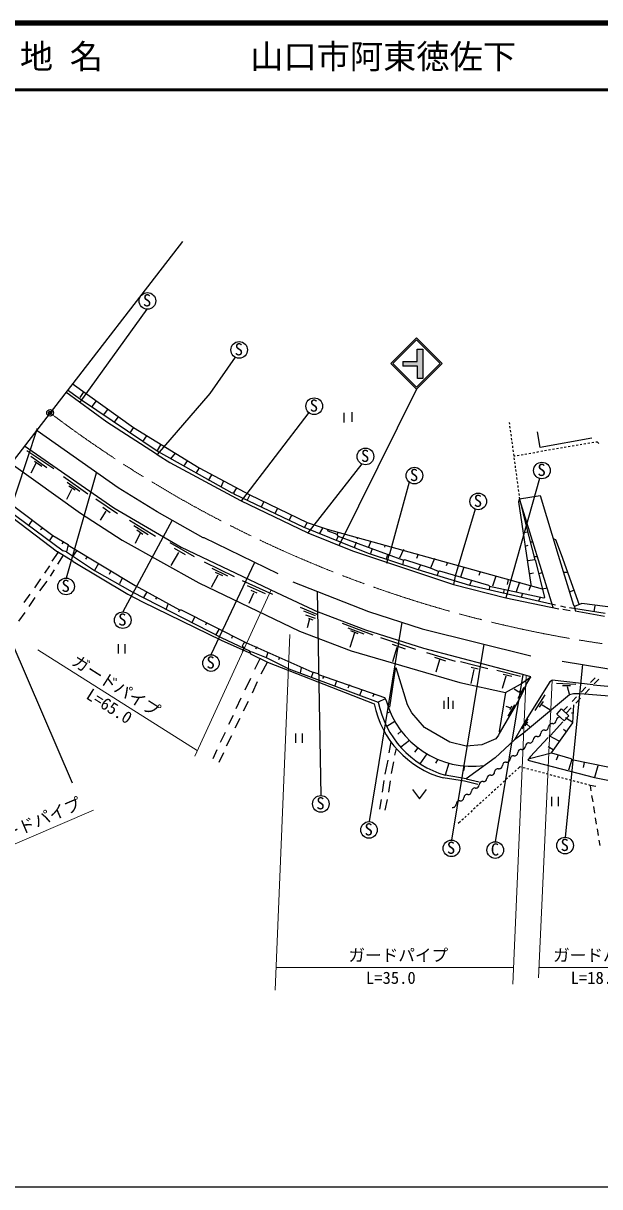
# Model space of a CAD drawing. Units: millimetres, scale not verified. Extents: x 40000 to 680000, y 20000 to 380000.
# Drawn here: x 370890 to 457614, y 205000 to 380000 of the extents above; entities that cross this region are included whole.
import ezdxf
from ezdxf.enums import TextEntityAlignment as Align

# ---------------------------------------------------------------- set-up
doc = ezdxf.new("R2010")
doc.units = ezdxf.units.MM
doc.header["$LTSCALE"] = 1000
doc.header["$PDMODE"] = 32
doc.header["$PDSIZE"] = 500
doc.linetypes.add('CHAIN', pattern=[18.5, 12, -1.5, 3.5, -1.5])
for name, color, linetype, lineweight in [('M-BGD', 7, 'Continuous', 25), ('M-BMK', 2, 'CHAIN', 13), ('M-BMK-SRVR', 3, 'Continuous', 25), ('M-STR-HTXT', 7, 'Continuous', 13), ('M-STR-STRC', 7, 'Continuous', 25), ('M-TTL', 2, 'Continuous', 140), ('M-TTL-BAND', 7, 'Continuous', 25), ('M-TTL-LINE', 7, 'Continuous', 50)]:
    doc.layers.add(name, color=color, linetype=linetype, lineweight=lineweight)
doc.layers.add('M-OTRS', color=6, linetype='Continuous')
doc.layers.add('M-TTL-TXT', color=7, linetype='Continuous')
doc.styles.add('ＭＳ ゴシック', font='')
doc.styles.get('ＭＳ ゴシック').set_extended_font_data('MS Gothic')

msp = doc.modelspace()

# ---------------------------------------------------------------- hatches: boundary and pattern name
at = {"layer": 'M-STR-STRC'}
msp.add_hatch(color=256, dxfattribs=at).paths.add_polyline_path([(431001, 326570), (431001, 330989), (430171, 330989), (430171, 329148), (427985, 329148), (427985, 328427), (430202, 328427), (430202, 326570)])

# ---------------------------------------------------------------- linework, layer by layer
at = {"layer": 'M-BGD'}
for p, q in [((389493, 336988), (379418, 323018)), ((402762, 329779), (398976, 324288)), ((378232, 325812), (387461, 319208)), ((377301, 324542), (383482, 320054)), ((377555, 324880), (379164, 323695)), ((379926, 324457), (379418, 323695)), ((398976, 324288), (391043, 315145)), ((379164, 323695), (379672, 323356)), ((379672, 323356), (391186, 315567)), ((381873, 323187), (381196, 322340)), ((383566, 321917), (382889, 321070)), ((385175, 320816), (384498, 319970)), ((413869, 321433), (403717, 308201)), ((419126, 321409), (419126, 319970)), ((420312, 321494), (420312, 320054)), ((372983, 319038), (368326, 304899)), ((372983, 318700), (372729, 318615)), ((385175, 310148), (372983, 318700)), ((383482, 320054), (390763, 315313)), ((387461, 319208), (386868, 318361)), ((387461, 319208), (397367, 313112)), ((443991, 319940), (444024, 319696)), ((444064, 319399), (444105, 319101)), ((444145, 318804), (444185, 318507)), ((448638, 316214), (448230, 318528)), ((389408, 317938), (388816, 317091)), ((444225, 318209), (444266, 317912)), ((444306, 317615), (444346, 317318)), ((444387, 317020), (444427, 316723)), ((456405, 317584), (448638, 316214)), ((455241, 316723), (455537, 316773)), ((455833, 316823), (456128, 316874)), ((456424, 316924), (456720, 316975)), ((457015, 317025), (457235, 317062)), ((457235, 317062), (457483, 316809)), ((371097, 316454), (384498, 307100)), ((375495, 312998), (371449, 315703)), ((390763, 315313), (391186, 315059)), ((391525, 316583), (391017, 315736)), ((391186, 315567), (402278, 309386)), ((391186, 315059), (392964, 313958)), ((393726, 315313), (393049, 314466)), ((444467, 316426), (444507, 316128)), ((444548, 315831), (444588, 315534)), ((444628, 315237), (444669, 314939)), ((445186, 315009), (445482, 315060)), ((445777, 315110), (446073, 315160)), ((446369, 315211), (446665, 315261)), ((446960, 315312), (447256, 315362)), ((447552, 315412), (447848, 315463)), ((448143, 315513), (448439, 315564)), ((448735, 315614), (449031, 315664)), ((449326, 315715), (449622, 315765)), ((449918, 315816), (450214, 315866)), ((450509, 315916), (450805, 315967)), ((451101, 316017), (451396, 316068)), ((451692, 316118), (451988, 316168)), ((452284, 316219), (452579, 316269)), ((452875, 316319), (453171, 316370)), ((453467, 316420), (453762, 316471)), ((454058, 316521), (454354, 316571)), ((454650, 316622), (454945, 316672)), ((369088, 313789), (379502, 306338)), ((372052, 314890), (374422, 313196)), ((372814, 313874), (372052, 312350)), ((372560, 314128), (373660, 313366)), ((392964, 313958), (403548, 308201)), ((395589, 314212), (394996, 313366)), ((421821, 313721), (413708, 303375)), ((444671, 314921), (444890, 314959)), ((444709, 314642), (444749, 314345)), ((444790, 314047), (444830, 313750)), ((444870, 313453), (444910, 313156)), ((376962, 311842), (380603, 309217)), ((381873, 312350), (377324, 296540)), ((397367, 313112), (396859, 312350)), ((397367, 313112), (404987, 309048)), ((399230, 312096), (398722, 311249)), ((448550, 311534), (443510, 293554)), ((444951, 312858), (444991, 312561)), ((445031, 312264), (445072, 311966)), ((445112, 311669), (445152, 311372)), ((378148, 309894), (377386, 308370)), ((377470, 310995), (379418, 309640)), ((377724, 310402), (378704, 309811)), ((391017, 306508), (385175, 310148)), ((401008, 311164), (400669, 310318)), ((402955, 310148), (402532, 309386)), ((428948, 310995), (425984, 300158)), ((445192, 311075), (445233, 310777)), ((445273, 310480), (445313, 310183)), ((445354, 309886), (445394, 309588)), ((365194, 308709), (376031, 300496)), ((365532, 309048), (376878, 300666)), ((381788, 308455), (385090, 306266)), ((402278, 309386), (402532, 309386)), ((402701, 309132), (402532, 309386)), ((413030, 304222), (402701, 309132)), ((403548, 308201), (413708, 303375)), ((404987, 309048), (404564, 308286)), ((404987, 309048), (413623, 304899)), ((407104, 308032), (406680, 307270)), ((445434, 309291), (445475, 308994)), ((445458, 308032), (445548, 308452)), ((447320, 295586), (445458, 308032)), ((445515, 308696), (445548, 308452)), ((445548, 308452), (448675, 308963)), ((445548, 308452), (446474, 304560)), ((450622, 292114), (445548, 308452)), ((448675, 308963), (451384, 299988)), ((369258, 307524), (375354, 302952)), ((379502, 306338), (385768, 302274)), ((383309, 306599), (382466, 305238)), ((382872, 307223), (383941, 306419)), ((384498, 307100), (394658, 301174)), ((397960, 302613), (391017, 306508)), ((409136, 307016), (408712, 306254)), ((438854, 306931), (435890, 296856)), ((372221, 305238), (371628, 304391)), ((393303, 305238), (385852, 291469)), ((386868, 305238), (390763, 302867)), ((411252, 306000), (410914, 305238)), ((413623, 304899), (413200, 304222)), ((413623, 304899), (416586, 303883)), ((446474, 304560), (447828, 299311)), ((373830, 304052), (373491, 303798)), ((375354, 302952), (374761, 302105)), ((375354, 302952), (377640, 301597)), ((387546, 304476), (389662, 303121)), ((388477, 303290), (387715, 301766)), ((387969, 303798), (388898, 303151)), ((422852, 300242), (413030, 304222)), ((413708, 303375), (420396, 300666)), ((415909, 304052), (415401, 303206)), ((416586, 303883), (448929, 294908)), ((416756, 303629), (416586, 303883)), ((418110, 303121), (416756, 303629)), ((418280, 302867), (417941, 302190)), ((418195, 303460), (418110, 303121)), ((418280, 302867), (418110, 303121)), ((418280, 302867), (428101, 299226)), ((446812, 303460), (446135, 303375)), ((376878, 301936), (376708, 301682)), ((377640, 301597), (377386, 300496)), ((377640, 301512), (387715, 295416)), ((385768, 302274), (397282, 295840)), ((392935, 301891), (396605, 299819)), ((393607, 301048), (395252, 300113)), ((394658, 301174), (408966, 294400)), ((398129, 302613), (397960, 302613)), ((409220, 297194), (398129, 302613)), ((420989, 301936), (420650, 301089)), ((421158, 302613), (421074, 302444)), ((423190, 302105), (422852, 301174)), ((423360, 301004), (423106, 300242)), ((425307, 301428), (425222, 301174)), ((446812, 301428), (446474, 301343)), ((447151, 302020), (447574, 302020)), ((450707, 302444), (450961, 302359)), ((450961, 302359), (451808, 300073)), ((376129, 300437), (375184, 299072)), ((378402, 299057), (376031, 300496)), ((376879, 299981), (376031, 298649)), ((377386, 300496), (376878, 300666)), ((377386, 300496), (381619, 297702)), ((378910, 300666), (378317, 299819)), ((380518, 299734), (380264, 299396)), ((394234, 300412), (393075, 298435)), ((420396, 300666), (435636, 295586)), ((430302, 297787), (422852, 300242)), ((425646, 299988), (425476, 299396)), ((425561, 298803), (425900, 299904)), ((425984, 300158), (425646, 299988)), ((425900, 299904), (425815, 300073)), ((428101, 300835), (427508, 299565)), ((428270, 299311), (428101, 299226)), ((432165, 298041), (428270, 299311)), ((430302, 300158), (430048, 299480)), ((432758, 299480), (432165, 298041)), ((447828, 299311), (446812, 299142)), ((447828, 299819), (448252, 299819)), ((447998, 299142), (447828, 299311)), ((451384, 299988), (453670, 292453)), ((451808, 300073), (454517, 292538)), ((374846, 298380), (374084, 297279)), ((375523, 297787), (374930, 296856)), ((378402, 299057), (386614, 294146)), ((382212, 298718), (381619, 297702)), ((381619, 297702), (387292, 294485)), ((383990, 297533), (383820, 297110)), ((398129, 298972), (402616, 296771)), ((405664, 298888), (399132, 285020)), ((401685, 296856), (399305, 298015)), ((428101, 299226), (427932, 298549)), ((430641, 298549), (430302, 297787)), ((438092, 295416), (430302, 297787)), ((433350, 297533), (432165, 298041)), ((433350, 297533), (433096, 296856)), ((433350, 297533), (433520, 297618)), ((433520, 297618), (440886, 295501)), ((434705, 298888), (434536, 298380)), ((437160, 298210), (436652, 296686)), ((439616, 297533), (439446, 296940)), ((449352, 293638), (447998, 299142)), ((373491, 296432), (372560, 295078)), ((374422, 296094), (373322, 294654)), ((385768, 296517), (385344, 295670)), ((397282, 295840), (412438, 288558)), ((400182, 297001), (399160, 295139)), ((399738, 297448), (400838, 296940)), ((403802, 296178), (408374, 294146)), ((411422, 296009), (422852, 291522)), ((435890, 296856), (435636, 295586)), ((438346, 296178), (438092, 295586)), ((441986, 296856), (441478, 295332)), ((443849, 296348), (443680, 295586)), ((445542, 295924), (445034, 294485)), ((447659, 297279), (447151, 297194)), ((449014, 297364), (448506, 297194)), ((452231, 297448), (452739, 297448)), ((371882, 294146), (370951, 292876)), ((386614, 294146), (388816, 292961)), ((387292, 294485), (400754, 287542)), ((387715, 295416), (394404, 291776)), ((389408, 294400), (388985, 293638)), ((404564, 295416), (407273, 294231)), ((405531, 294283), (404806, 292715)), ((405145, 294739), (406003, 294316)), ((408966, 294400), (415316, 291437)), ((415123, 294556), (415655, 263836)), ((435636, 295586), (443510, 293554)), ((438092, 295586), (438092, 295416)), ((450961, 292453), (438092, 295416)), ((440886, 295501), (441055, 295332)), ((441055, 295332), (440970, 294739)), ((441055, 295332), (449183, 293554)), ((443256, 294824), (443087, 294231)), ((445966, 294146), (445796, 293554)), ((446982, 294739), (447320, 295586)), ((448929, 294908), (449776, 295078)), ((453755, 294739), (453162, 294485)), ((372644, 293638), (371713, 292284)), ((388816, 292961), (400669, 287204)), ((390932, 293638), (390763, 293384)), ((392710, 292707), (392372, 291945)), ((443510, 293554), (451469, 291945)), ((448675, 293554), (448336, 293046)), ((449183, 293554), (449352, 293638)), ((451723, 292368), (452485, 292199)), ((453670, 292453), (453840, 292284)), ((454940, 292707), (453840, 292284)), ((453840, 292284), (453924, 291606)), ((465947, 291352), (454940, 292707)), ((456888, 292368), (456718, 291522)), ((371120, 291352), (370189, 290082)), ((392372, 291945), (392372, 291776)), ((394404, 291776), (394234, 291437)), ((394404, 291776), (394658, 291776)), ((394658, 291776), (404394, 286865)), ((396690, 290760), (396266, 289828)), ((412522, 292199), (415062, 291098)), ((413030, 291606), (414808, 290929)), ((413369, 291014), (414808, 290506)), ((413792, 290506), (414470, 290252)), ((422428, 288728), (415316, 291437)), ((422852, 291522), (430895, 288897)), ((452062, 291860), (453162, 291691)), ((453078, 292114), (458412, 291268)), ((453924, 291606), (458327, 290844)), ((398468, 289828), (398298, 289490)), ((400330, 288812), (399822, 287966)), ((413962, 290421), (413623, 289066)), ((423529, 287966), (418925, 289711)), ((419736, 289056), (422147, 288174)), ((427847, 289913), (422903, 259912)), ((430895, 288897), (447236, 284833)), ((400669, 287204), (404818, 285341)), ((400754, 287542), (404902, 285595)), ((402362, 287881), (402193, 287458)), ((412438, 288558), (420227, 285595)), ((420735, 288304), (419998, 286115)), ((420142, 288643), (421242, 288229)), ((431149, 285934), (422428, 288728)), ((424630, 287627), (429879, 285849)), ((385167, 286602), (385167, 285202)), ((386217, 285202), (386217, 286602)), ((403802, 285510), (403971, 285680)), ((403886, 286357), (404140, 286865)), ((404056, 285934), (403886, 286357)), ((404140, 286103), (403971, 286103)), ((403971, 285680), (404056, 285934)), ((404140, 286865), (404394, 286865)), ((404394, 286865), (414300, 282462)), ((404818, 285341), (404902, 285426)), ((404902, 285595), (404902, 285426)), ((404902, 285426), (405156, 285510)), ((404902, 285426), (405072, 285172)), ((405156, 285510), (407442, 284579)), ((406003, 286188), (405834, 285849)), ((407696, 285341), (407442, 284579)), ((420227, 285595), (436568, 280854)), ((426408, 286611), (428361, 285908)), ((426472, 284018), (427157, 286156)), ((446050, 282039), (431149, 285934)), ((431560, 285361), (435890, 284071)), ((440184, 286587), (435298, 257147)), ((405072, 285172), (407612, 283902)), ((406511, 284494), (405664, 282801)), ((406680, 282124), (407612, 283902)), ((407442, 284579), (410829, 282886)), ((407612, 283902), (423698, 277636)), ((409390, 284494), (409305, 284240)), ((432761, 284638), (434425, 284118)), ((433533, 284262), (432940, 282399)), ((436652, 283986), (440801, 282970)), ((451977, 284071), (459004, 282886)), ((455025, 283563), (452400, 257570)), ((410829, 282886), (424291, 277890)), ((412692, 283055), (412522, 282293)), ((414470, 282293), (414216, 281616)), ((414300, 282462), (415232, 282208)), ((415232, 282208), (415316, 282039)), ((415316, 282039), (425222, 278568)), ((416163, 281785), (415909, 281446)), ((426831, 282886), (425984, 277128)), ((427000, 283055), (426831, 282886)), ((428694, 277467), (427000, 283055)), ((438684, 282801), (438209, 280674)), ((438261, 283140), (439348, 282890)), ((446050, 282039), (441902, 256893)), ((442151, 282687), (445712, 281785)), ((443510, 281785), (442918, 279922)), ((443072, 282102), (444390, 281782)), ((447236, 281700), (446050, 282039)), ((405072, 281446), (404225, 279668)), ((406088, 280938), (405326, 279245)), ((418026, 281108), (417772, 280346)), ((419973, 280515), (419719, 280007)), ((436568, 280854), (443426, 279330)), ((443426, 279330), (445712, 280600)), ((446204, 280083), (445315, 278429)), ((445712, 280600), (447236, 281700)), ((446474, 280430), (445881, 279076)), ((446474, 280430), (447236, 281700)), ((450114, 280938), (446474, 275181)), ((450483, 281189), (450114, 280938)), ((456634, 280515), (450453, 281192)), ((451127, 280732), (453998, 280591)), ((452025, 280404), (453210, 280388)), ((452735, 280256), (453000, 279156)), ((455534, 280117), (454839, 279398)), ((456926, 281553), (456230, 280835)), ((456634, 280515), (465947, 279584)), ((457486, 281348), (456790, 280630)), ((403632, 278483), (402870, 276874)), ((421836, 279753), (421497, 278906)), ((423698, 279160), (423444, 278737)), ((425344, 278365), (424291, 277890)), ((425222, 278568), (425476, 278144)), ((434887, 276880), (434887, 278630)), ((443426, 279330), (442494, 273488)), ((444729, 279906), (445456, 279450)), ((445881, 279076), (445373, 278144)), ((445712, 279668), (445458, 279330)), ((453078, 278991), (446135, 273234)), ((449352, 278991), (447828, 276620)), ((453670, 279160), (453078, 278991)), ((454143, 278680), (453447, 277961)), ((454686, 279160), (453670, 279160)), ((454703, 278475), (454008, 277756)), ((471196, 277806), (454686, 279160)), ((456095, 279912), (455399, 279193)), ((404733, 277975), (403971, 276536)), ((429371, 276282), (428694, 277467)), ((434187, 276880), (434187, 278105)), ((435587, 276880), (435587, 278105)), ((445373, 278144), (442494, 273149)), ((443510, 277298), (444188, 277044)), ((444785, 277506), (443797, 275790)), ((444348, 277272), (444097, 276741)), ((449079, 278005), (448506, 277128)), ((448929, 277467), (450114, 276790)), ((451153, 276084), (451869, 276868)), ((451869, 276868), (452984, 275849)), ((452752, 277243), (452144, 276616)), ((453312, 277038), (452547, 276248)), ((453586, 274758), (453719, 277459)), ((402447, 275858), (401770, 274504)), ((403463, 275435), (402701, 273996)), ((426802, 274965), (425561, 274210)), ((426070, 276433), (425632, 276236)), ((431234, 274080), (429371, 276282)), ((446474, 275181), (444780, 272218)), ((446796, 275366), (445883, 273868)), ((446732, 274920), (446368, 274344)), ((450199, 272895), (452062, 274927)), ((450368, 270270), (453586, 274758)), ((452268, 275066), (451153, 276084)), ((452984, 275849), (452268, 275066)), ((452484, 275561), (453592, 274886)), ((453659, 276249), (453347, 276225)), ((401262, 273318), (400500, 271794)), ((411861, 273160), (411861, 271760)), ((412911, 271760), (412911, 273160)), ((427765, 273521), (427248, 273067)), ((435044, 271879), (431234, 274080)), ((442494, 273149), (442390, 272934)), ((442494, 273488), (442579, 273318)), ((446135, 273234), (444780, 272218)), ((446631, 274566), (447082, 274174)), ((452146, 273826), (452654, 273403)), ((402193, 272810), (401431, 271286)), ((426209, 271896), (425900, 270270)), ((428974, 272143), (427693, 271092)), ((437499, 271286), (435044, 271879)), ((439870, 271456), (437499, 271286)), ((441986, 272387), (439870, 271456)), ((444780, 272218), (441902, 269508)), ((442390, 272934), (441986, 272387)), ((449860, 272556), (447151, 269678)), ((449945, 272895), (451469, 272048)), ((399992, 270694), (399399, 269339)), ((401008, 270270), (400330, 268831)), ((426978, 270934), (426746, 269932)), ((430268, 271013), (429741, 270381)), ((431593, 270117), (430574, 268627)), ((441902, 269508), (437496, 266366)), ((447151, 269678), (446812, 269170)), ((447066, 269424), (450368, 270270)), ((449860, 271202), (450622, 270778)), ((450368, 270270), (453247, 269424)), ((451384, 269932), (451046, 269170)), ((425730, 269170), (425307, 267053)), ((426577, 268916), (426238, 267138)), ((433236, 269289), (432883, 268706)), ((434891, 268716), (434348, 266893)), ((437263, 268288), (437105, 267571)), ((445597, 268153), (445276, 267858)), ((445800, 268099), (445597, 268153)), ((446381, 267947), (446091, 268023)), ((446961, 267794), (446671, 267870)), ((446812, 269170), (456803, 266545)), ((453416, 269254), (452908, 267646)), ((453247, 269424), (453416, 269254)), ((453416, 269254), (467302, 266460)), ((455279, 268831), (455110, 268069)), ((457311, 268323), (456803, 266545)), ((425138, 266122), (424884, 264344)), ((426069, 266037), (425815, 264344)), ((437250, 265992), (434044, 266495)), ((437496, 266366), (434348, 266893)), ((437496, 266366), (439497, 265910)), ((443287, 266032), (443066, 265829)), ((443729, 266437), (443508, 266235)), ((444171, 266843), (443950, 266640)), ((444613, 267249), (444392, 267046)), ((445055, 267655), (444834, 267452)), ((447541, 267641), (447251, 267718)), ((448121, 267489), (447831, 267565)), ((448702, 267336), (448412, 267412)), ((449282, 267183), (448992, 267260)), ((449862, 267031), (449572, 267107)), ((450442, 266878), (450152, 266954)), ((451023, 266725), (450733, 266802)), ((451603, 266572), (451313, 266649)), ((452183, 266420), (451893, 266496)), ((452763, 266267), (452473, 266343)), ((453344, 266114), (453054, 266191)), ((453924, 265962), (453634, 266038)), ((456803, 266545), (465016, 264936)), ((429462, 264735), (430512, 263335)), ((430512, 263335), (431562, 264735)), ((439298, 265512), (437250, 265992)), ((441520, 264408), (441299, 264205)), ((441962, 264814), (441741, 264611)), ((442404, 265220), (442183, 265017)), ((442845, 265626), (442625, 265423)), ((454504, 265809), (454214, 265885)), ((455084, 265656), (454794, 265733)), ((455665, 265504), (455375, 265580)), ((456158, 265374), (455955, 265427)), ((457036, 265175), (456158, 265374)), ((456158, 265374), (456290, 264554)), ((424714, 263243), (424460, 261804)), ((425646, 263243), (425307, 261634)), ((439752, 262784), (439531, 262582)), ((440194, 263190), (439973, 262987)), ((440636, 263596), (440415, 263393)), ((441078, 264002), (440857, 263799)), ((450370, 263634), (450370, 262234)), ((451420, 262234), (451420, 263634)), ((456400, 263863), (456558, 262876)), ((437543, 260755), (437322, 260552)), ((437985, 261161), (437764, 260958)), ((438427, 261567), (438206, 261364)), ((438869, 261973), (438648, 261770)), ((439310, 262379), (439090, 262176)), ((456669, 262185), (456827, 261197)), ((436659, 259943), (436338, 259648)), ((437101, 260349), (436880, 260146)), ((456938, 260506), (457096, 259519)), ((457207, 258827), (457365, 257840)), ((457475, 257149), (457607, 256329))]:
    msp.add_line(p, q, dxfattribs=at)
for centre in [(389572, 338235), (403373, 330869), (414658, 322402), (422371, 314843), (448919, 312728), (429737, 311965), (439341, 308082), (377324, 295290), (385852, 290219), (399132, 283770), (415655, 262586), (422903, 258662), (452400, 256320), (435298, 255897), (441902, 255643)]:
    msp.add_circle(centre, 1250, dxfattribs=at)
for centre, radius, start, end in [((437860, 280413), 14432, 191.09146, 254.66519), ((438411, 280706), 14398, 191.276, 253.6083), ((438455, 281689), 13454, 195.27592, 277.85361), ((450583, 275142), 495, 260.16178, 359.62012), ((451573, 275136), 495, 80.16178, 179.62012), ((448265, 273205), 495, 260.16178, 359.62012), ((449255, 273198), 495, 80.16178, 179.62012), ((449424, 274174), 495, 260.16178, 359.62012), ((450414, 274167), 495, 80.16178, 179.62012), ((445947, 271268), 495, 260.16178, 359.62012), ((446937, 271261), 495, 80.16178, 179.62012), ((447106, 272236), 495, 260.16178, 359.62012), ((448096, 272230), 495, 80.16178, 179.62012), ((444619, 269324), 495, 80.16178, 179.62012), ((444788, 270299), 495, 260.16178, 359.62012), ((445778, 270292), 495, 80.16178, 179.62012), ((442301, 267386), 495, 80.16178, 179.62012), ((442470, 268361), 495, 260.16178, 359.62012), ((443460, 268355), 495, 80.16178, 179.62012), ((443629, 269330), 495, 260.16178, 359.62012), ((440152, 266424), 495, 260.16178, 359.62012), ((441142, 266417), 495, 80.16178, 179.62012), ((441311, 267393), 495, 260.16178, 359.62012), ((437834, 264487), 495, 260.16178, 359.62012), ((438824, 264480), 495, 80.16178, 179.62012), ((438993, 265455), 495, 260.16178, 359.62012), ((439983, 265449), 495, 80.16178, 179.62012), ((435517, 262549), 495, 260.16178, 359.62012), ((436506, 262543), 495, 80.16178, 179.62012), ((436676, 263518), 495, 260.16178, 359.62012), ((437665, 263511), 495, 80.16178, 179.62012)]:
    msp.add_arc(centre, radius, start, end, dxfattribs=at)
at = {"layer": 'M-BMK'}
msp.add_arc((484037, 465830), 181021, 232.92846, 264.59002, dxfattribs=at)
at = {"layer": 'M-BMK-SRVR'}
for p, q in [((394832, 347182), (374915, 321396)), ((374915, 321396), (362061, 304755)), ((364414, 297859), (378237, 265751))]:
    msp.add_line(p, q, dxfattribs=at)
msp.add_circle((374915, 321396), 500, dxfattribs=at)
msp.add_point((374915, 321396), dxfattribs=at)
at = {"layer": 'M-OTRS'}
msp.add_point((374915, 321396), dxfattribs=at)
at = {"layer": 'M-STR-HTXT'}
for p, q in [((396690, 269762), (408182, 294771)), ((410998, 288050), (408797, 234541)), ((373068, 285764), (397028, 270609)), ((444526, 235472), (446556, 281895)), ((450453, 281192), (448421, 236432)), ((381462, 261660), (363924, 254099)), ((408939, 237998), (444637, 237998)), ((448492, 237998), (469528, 237998))]:
    msp.add_line(p, q, dxfattribs=at)
at = {"layer": 'M-STR-STRC'}
for p, q in [((426188, 328826), (430048, 332687)), ((430048, 332687), (433909, 328826)), ((426485, 328826), (430048, 332390)), ((430048, 332390), (433612, 328826)), ((430171, 329148), (430171, 330989)), ((430171, 330989), (431001, 330989)), ((431001, 330989), (431001, 326570)), ((427985, 329148), (427985, 328427)), ((427985, 329148), (430171, 329148)), ((430048, 324965), (426188, 328826)), ((430048, 325262), (426485, 328826)), ((430202, 328427), (427985, 328427)), ((433909, 328826), (430048, 324965)), ((433612, 328826), (430048, 325262)), ((430202, 326570), (430202, 328427)), ((431001, 326570), (430202, 326570)), ((430048, 324965), (418398, 301475))]:
    msp.add_line(p, q, dxfattribs=at)
at = {"layer": 'M-TTL'}
msp.add_line((680000, 380000), (40000, 380000), dxfattribs=at)
at = {"layer": 'M-TTL-BAND'}
msp.add_line((40000, 205000), (579000, 205000), dxfattribs=at)
at = {"layer": 'M-TTL-LINE'}
msp.add_line((40000, 370000), (680000, 370000), dxfattribs=at)

# ---------------------------------------------------------------- texts
at = {"layer": 'M-BGD', "style": 'ＭＳ ゴシック'}
for s, p in [('S', (388893, 336862)), ('S', (402694, 329496)), ('S', (413979, 321029)), ('S', (421692, 313470)), ('S', (448240, 311355)), ('S', (429058, 310591)), ('S', (438662, 306708)), ('S', (376645, 293917)), ('S', (385174, 288845)), ('S', (398454, 282396)), ('S', (414976, 261212)), ('S', (422224, 257289)), ('S', (451722, 254947)), ('S', (434619, 254523)), ('C', (441223, 254269))]:
    msp.add_text(s, height=1833, dxfattribs=at).set_placement(p, align=Align.BOTTOM_LEFT)
at = {"layer": 'M-STR-HTXT', "style": 'ＭＳ ゴシック'}
for s, rotation, p in [('ガードパイプ', 327.686, (377732, 283129)), ('L=65.0', 327.686, (379900, 278055)), ('ガードパイプ', 23.323, (366246, 255510))]:
    msp.add_text(s, height=1833, rotation=rotation, dxfattribs=at).set_placement(p, align=Align.BOTTOM_LEFT)
for s, p in [('ガードパイプ', (419810, 238354)), ('ガードパイプ', (450601, 238354)), ('L=35.0', (422448, 234965)), ('L=18.0', (453239, 234965))]:
    msp.add_text(s, height=1833, dxfattribs=at).set_placement(p, align=Align.BOTTOM_LEFT)
at = {"layer": 'M-TTL-TXT', "style": 'ＭＳ ゴシック'}
for s, p in [('地 名', (370380, 375000)), ('山口市阿東徳佐下', (405024, 375000))]:
    msp.add_text(s, height=3666, dxfattribs=at).set_placement(p, align=Align.MIDDLE_LEFT)

doc.saveas('drawing.dxf')
